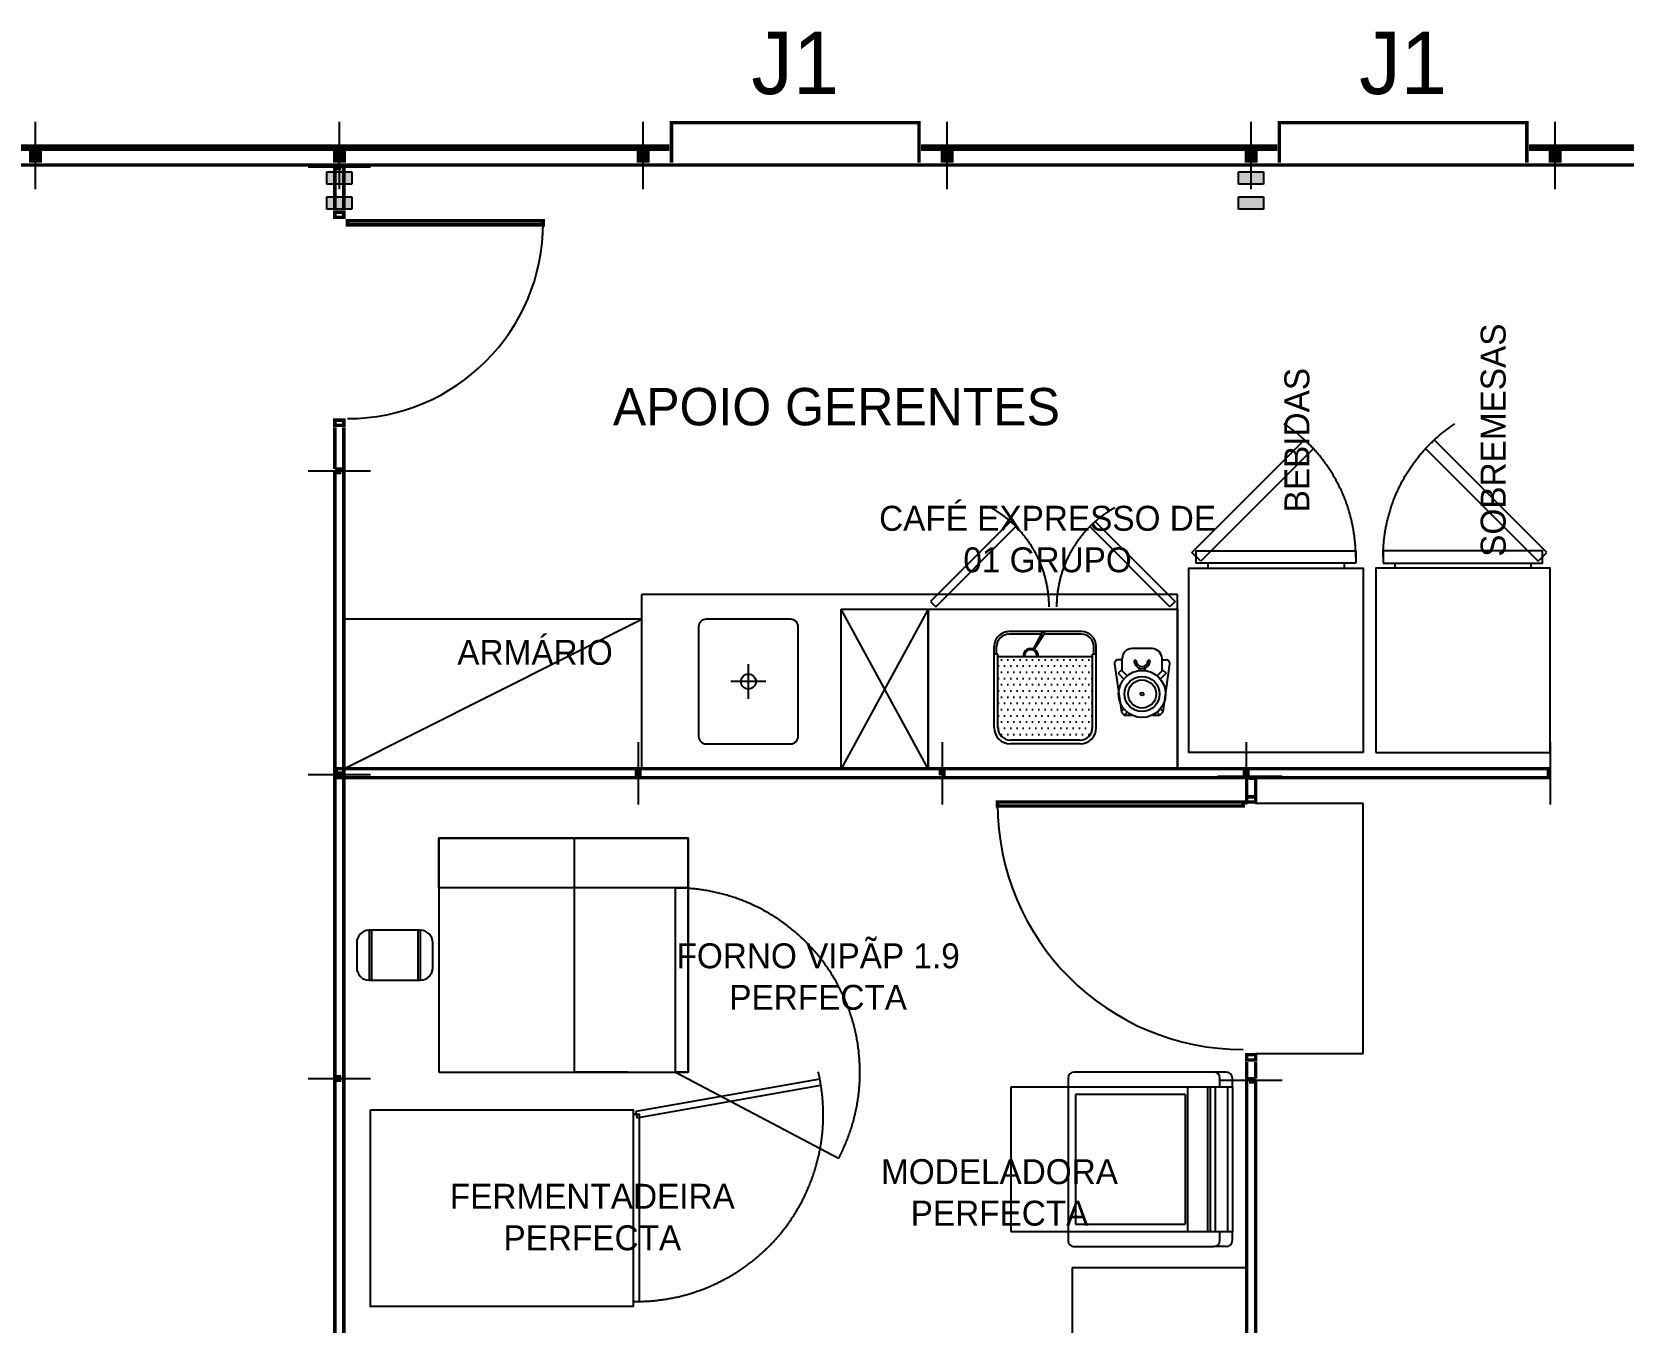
# Model space of a CAD drawing. Header units: millimetres. Extents: x -18806 to 201070, y -25046 to 92854.
# Drawn here: x -10651 to -4263, y 73601 to 78780 of the extents above; entities that cross this region are included whole.
import ezdxf
from ezdxf.enums import TextEntityAlignment as Align

# ---------------------------------------------------------------- set-up
doc = ezdxf.new("R2010")
doc.units = ezdxf.units.MM
doc.header["$LTSCALE"] = 50
doc.linetypes.add('HIDDEN2', pattern=[0.1875, 0.125, -0.0625])
for name, color, linetype in [('LAYA', 8, 'Continuous'), ('LAYC', 4, 'Continuous'), ('LAYF', 4, 'Continuous'), ('PILARES', 5, 'Continuous'), ('SOB', 8, 'HIDDEN2')]:
    doc.layers.add(name, color=color, linetype=linetype)
doc.styles.add('2', font='stylu.ttf', dxfattribs={"height": 0.35})
doc.styles.add('arial', font='ARIAL.TTF')
doc.styles.add('L1', font='txt', dxfattribs={"height": 0.18})
doc.dimstyles.new('RB', dxfattribs={"dimscale": 0, "dimtxt": 0.15, "dimasz": 0.15, "dimexe": 0.15, "dimexo": 0.2, "dimgap": 0.05, "dimtad": 1, "dimzin": 1, "dimtxsty": 'arial', "dimcen": 0.09, "dimclrd": 7, "dimclre": 7, "dimclrt": 7, "dimadec": 1, "dimazin": 0, "dimtfac": 1, "dimtofl": 0, "dimtmove": 2, "dimatfit": 2, "dimfxl": 0, "dimarcsym": 0})

# ---------------------------------------------------------------- blocks, each defined once
blk = doc.blocks.new('pilar')
for p, q in [((-0.05000000000000071, 0.1700000000000017), (0.04999999999999893, 0.1700000000000017)), ((-0.05000000000000071, 0.120000000000001), (-0.05000000000000071, 0.1700000000000017)), ((0.04999999999999893, 0.1700000000000017), (0.04999999999999893, 0.120000000000001)), ((0.04999999999999893, 0.120000000000001), (-0.05000000000000071, 0.120000000000001)), ((-0.05000000000000071, 0.07000000000000028), (0.04999999999999893, 0.07000000000000028)), ((-0.05000000000000071, 0.01999999999999957), (-0.05000000000000071, 0.07000000000000028)), ((0.04999999999999893, 0.07000000000000028), (0.04999999999999893, 0.01999999999999957)), ((0.04999999999999893, 0.01999999999999957), (-0.05000000000000071, 0.01999999999999957))]:
    blk.add_line(p, q)
for points in [[(0.04999999999999893, 0.120000000000001), (-0.05000000000000071, 0.120000000000001), (0.04999999999999893, 0.1700000000000017), (-0.05000000000000071, 0.1700000000000017)], [(0.04999999999999893, 0.01999999999999957), (-0.05000000000000071, 0.01999999999999957), (0.04999999999999893, 0.06999999999999851), (-0.05000000000000071, 0.06999999999999851)]]:
    blk.add_solid(points)
at = {"style": 'L1', "flags": 3}
blk.add_attdef('BLOCO', (0, -0.3049999999999997), '', height=0.18, dxfattribs=at)
blk = doc.blocks.new('f1')
at = {"color": 24}
for p, q in [((0, 0.08999999999999986), (0, -0.1799999999999997)), ((1.219999999999999, 0.08999999999999986), (1.219999999999999, -0.1799999999999997))]:
    blk.add_line(p, q, dxfattribs=at)
at = {"color": 24, "const_width": 0.014}
blk.add_lwpolyline([(-1.77635683940025e-15, -0.007000000000003226), (1.219999999999999, -0.007000000000003226)], dxfattribs=at)
at = {"color": 170, "const_width": 0.026}
blk.add_lwpolyline([(0.0129999999999999, -0.01600000000000001), (0.01299999999999457, -0.07699999999999818), (1.207000000000004, -0.07699999999999818), (1.207000000000001, -0.01600000000000001)], dxfattribs=at)
at = {"style": 'L1', "flags": 3}
blk.add_attdef('BLOCO', (0, 0.2239156614713327), '', height=0.18, dxfattribs=at)
blk = doc.blocks.new('j1a')
at = {"color": 24}
for p, q in [((-3.552713678800501e-15, 0.08999999999999986), (-3.552713678800501e-15, -0.1799999999999997)), ((1.219999999999999, 0.08999999999999986), (1.219999999999999, -0.1799999999999997))]:
    blk.add_line(p, q, dxfattribs=at)
at = {"color": 24, "const_width": 0.014}
blk.add_lwpolyline([(-3.552713678800501e-15, -0.007000000000003226), (1.219999999999999, -0.007000000000003226)], dxfattribs=at)
at = {"color": 170, "const_width": 0.026}
for points in [[(0.01299999999999812, -0.01600000000000001), (0.01299999999999457, -0.0769999999999964), (0.1050000000000004, -0.07699999999999818)], [(1.114999999999998, -0.07699999999999996), (1.207000000000001, -0.07699999999999996), (1.207000000000001, -0.01600000000000001)]]:
    blk.add_lwpolyline(points, dxfattribs=at)
at = {"color": 7, "const_width": 0.014}
blk.add_lwpolyline([(0.1130000000000031, -0.01600000000000001), (0.112999999999996, -0.1770000000000014), (1.106999999999999, -0.1770000000000014), (1.106999999999999, -0.01600000000000001)], dxfattribs=at)
at = {"color": 7, "style": '2'}
blk.add_text('J1', height=0.25, rotation=180, dxfattribs=at).set_placement((0.610000000000003, -0.4149869134555431), align=Align.MIDDLE)
at = {"style": 'L1', "flags": 3}
blk.add_attdef('BLOCO', (0, 0.1993523829693871), '', height=0.18, dxfattribs=at)
blk = doc.blocks.new('ip1e1')
at = {"color": 24}
for p, q in [((3.552713678800501e-15, -0.125), (3.552713678800501e-15, 0.125)), ((1.220000000000002, -0.125), (1.220000000000002, 0.125))]:
    blk.add_line(p, q, dxfattribs=at)
at = {"color": 220, "const_width": 0.014}
blk.add_lwpolyline([(0.2330000000000148, 0.818000000000005), (0.2330000000000219, 0.0320000000000018), (0.2170000000000059, 0.0320000000000018), (0.2170000000000059, 0.8180000000000085)], close=True, dxfattribs=at)
at = {"color": 3, "const_width": 0.014}
for points in [[(3.552713678800501e-15, 0.01800000000000028), (0.1740000000000101, 0.01799999999999891)], [(1.046000000000003, 0.01799999999999891), (1.220000000000002, 0.01800000000000075)]]:
    blk.add_lwpolyline(points, dxfattribs=at)
at = {"color": 24, "const_width": 0.014}
for points in [[(0.1740000000000101, -0.01800000000000068), (0.007000000000005002, -0.01800000000000068), (0.007000000000005002, 0.007955347049556583)], [(1.213000000000005, 0.01140551396563438), (1.213000000000005, -0.01800000000000068)], [(1.213000000000005, -0.01800000000000068), (1.046000000000003, -0.01800000000000068)]]:
    blk.add_lwpolyline(points, dxfattribs=at)
at = {"color": 7, "const_width": 0.014}
for points in [[(0.203000000000003, 0.01800000000000423), (0.2030000000000065, -0.01800000000000423), (0.1820000000000057, -0.01800000000000068), (0.1820000000000057, 0.01800000000000423)], [(1.017000000000003, 0.01800000000000423), (1.016999999999999, -0.01800000000000423), (1.038, -0.01800000000000068), (1.038, 0.01800000000000423)]]:
    blk.add_lwpolyline(points, close=True, dxfattribs=at)
at = {"color": 220}
blk.add_arc((0.2250000000000121, 0.0320000000000018), 0.7860000000000049, 0, 90, dxfattribs=at)
at = {"style": 'L1', "flags": 3}
blk.add_attdef('BLOCO', (0, 0.9150000000000009), '', height=0.18, dxfattribs=at)
blk = doc.blocks.new('f11')
at = {"color": 24}
for p, q in [((0, 0.08999999999999986), (0, -0.1799999999999997)), ((1.219999999999999, 0.08999999999999986), (1.219999999999999, -0.1799999999999997))]:
    blk.add_line(p, q, dxfattribs=at)
at = {"color": 3, "const_width": 0.014}
blk.add_lwpolyline([(-1.77635683940025e-15, -0.007000000000003226), (1.219999999999999, -0.007000000000003226)], dxfattribs=at)
at = {"color": 170, "const_width": 0.026}
blk.add_lwpolyline([(0.0129999999999999, -0.01600000000000001), (0.01299999999999457, -0.07699999999999818), (1.207000000000004, -0.07699999999999818), (1.207000000000001, -0.01600000000000001)], dxfattribs=at)
at = {"style": 'L1', "flags": 3}
blk.add_attdef('BLOCO', (0, 0.2239156614713327), '', height=0.18, dxfattribs=at)
blk = doc.blocks.new('j1a1')
at = {"color": 24}
for p, q in [((-3.552713678800501e-15, 0.08999999999999986), (-3.552713678800501e-15, -0.1799999999999997)), ((1.219999999999999, 0.08999999999999986), (1.219999999999999, -0.1799999999999997))]:
    blk.add_line(p, q, dxfattribs=at)
at = {"color": 3, "const_width": 0.014}
blk.add_lwpolyline([(-3.552713678800501e-15, -0.007000000000003226), (1.219999999999999, -0.007000000000003226)], dxfattribs=at)
at = {"color": 170, "const_width": 0.026}
for points in [[(0.01299999999999812, -0.01600000000000001), (0.01299999999999457, -0.0769999999999964), (0.1050000000000004, -0.07699999999999818)], [(1.114999999999998, -0.07699999999999996), (1.207000000000001, -0.07699999999999996), (1.207000000000001, -0.01600000000000001)]]:
    blk.add_lwpolyline(points, dxfattribs=at)
at = {"color": 7, "const_width": 0.014}
blk.add_lwpolyline([(0.1130000000000031, -0.01600000000000001), (0.112999999999996, -0.1770000000000014), (1.106999999999999, -0.1770000000000014), (1.106999999999999, -0.01600000000000001)], dxfattribs=at)
at = {"color": 7, "style": '2'}
blk.add_text('J1', height=0.25, rotation=180, dxfattribs=at).set_placement((0.610000000000003, -0.4149869134555431), align=Align.MIDDLE)
at = {"style": 'L1', "flags": 3}
blk.add_attdef('BLOCO', (0, 0.1993523829693871), '', height=0.18, dxfattribs=at)
blk = doc.blocks.new('if11')
at = {"color": 24}
for p, q in [((0, -0.125), (0, 0.125)), ((1.219999999999999, -0.125), (1.219999999999999, 0.125))]:
    blk.add_line(p, q, dxfattribs=at)
at = {"color": 3, "const_width": 0.014}
blk.add_lwpolyline([(1.219999999999999, 0.01800000000000068), (1.665334536937735e-16, 0.01800000000000068)], dxfattribs=at)
at = {"color": 24, "const_width": 0.014}
blk.add_lwpolyline([(0.006999999999999673, 0.008343958692507591), (0.006999999999999673, -0.01800000000000068), (1.212999999999997, -0.01800000000000068), (1.212999999999997, 0.01075570350700672)], dxfattribs=at)
at = {"style": 'L1', "flags": 3}
blk.add_attdef('BLOCO', (0, 0.3050000000000015), '', height=0.18, dxfattribs=at)
blk = doc.blocks.new('MODELADORA_RT')
at = {"layer": 'LAYA'}
for p, q in [((-0.289999999999992, 0.2599999999999909), (-0.7299999999999898, 0.2599999999999909)), ((-0.7299999999999898, 0.2599999999999909), (-0.7299999999999898, -0.2599999999999909)), ((-0.289999999999992, 0.2599999999999909), (-0.289999999999992, -0.2599999999999909)), ((-0.2800000000000011, 0.289999999999992), (-0.2800000000000011, -0.289999999999992)), ((-0.1999999999999886, 0.289999999999992), (-0.1999999999999886, -0.289999999999992)), ((-0.1899999999999977, 0.289999999999992), (-0.1899999999999977, -0.289999999999992)), ((-0.1699999999999875, 0.289999999999992), (-0.1699999999999875, -0.289999999999992)), ((-0.7299999999999898, -0.2599999999999909), (-0.289999999999992, -0.2599999999999909))]:
    blk.add_line(p, q, dxfattribs=at)
at = {"layer": 'LAYC'}
for p, q in [((-0.7599999999999909, 0.3249999999999886), (-0.7599999999999909, -0.3249999999999886)), ((-0.1749999999999829, 0.3499999999999943), (-0.7349999999999852, 0.3499999999999943)), ((-0.125, 0.3499999999999943), (-0.1749999999999829, 0.3499999999999943)), ((-0.1500000000000057, 0.289999999999992), (-0.1500000000000057, 0.3250000000000171)), ((-0.09999999999999432, 0.289999999999992), (-0.09999999999999432, 0.3250000000000171)), ((-0.09999999999999432, 0.289999999999992), (-0.9900000000000091, 0.2900000000000205)), ((-0.9900000000000091, 0.2900000000000205), (-0.9900000000000091, -0.289999999999992)), ((-0.1200000000000045, 0.289999999999992), (-0.1200000000000045, -0.289999999999992)), ((-0.09999999999999432, 0.289999999999992), (-0.09999999999999432, -0.289999999999992)), ((-0.9900000000000091, -0.289999999999992), (-0.09999999999999432, -0.289999999999992)), ((-0.1500000000000057, -0.3249999999999886), (-0.1500000000000057, -0.289999999999992)), ((-0.09999999999999432, -0.3249999999999886), (-0.09999999999999432, -0.289999999999992)), ((-0.7349999999999852, -0.3499999999999943), (-0.1749999999999829, -0.3499999999999943)), ((-0.125, -0.3499999999999943), (-0.1749999999999829, -0.3499999999999943))]:
    blk.add_line(p, q, dxfattribs=at)
for centre, start, end in [((-0.7349999999999852, 0.3249999999999886), 90, 180), ((-0.1749999999999829, 0.3250000000000171), 0, 90), ((-0.125, 0.3250000000000171), 0, 90), ((-0.7349999999999852, -0.3249999999999886), 180, 270.0000000000016), ((-0.1749999999999829, -0.3249999999999886), 270, 0), ((-0.125, -0.3249999999999886), 270, 0)]:
    blk.add_arc(centre, 0.025, start, end, dxfattribs=at)
blk = doc.blocks.new('VIPÃO 1.9')
at = {"layer": 'LAYA'}
for p, q in [((0.1499999999068677, 1.014948937110603), (0.1500000000232831, 0.8149489378556609)), ((0.159999999916181, 1.014948937110603), (0.1600000000325963, 0.8149489378556609)), ((0.344999999855645, 1.014948937110603), (0.344999999855645, 0.8149489378556609)), ((0.3549999998649582, 1.014948937110603), (0.3549999998649582, 0.8149489378556609))]:
    blk.add_line(p, q, dxfattribs=at)
blk.add_lwpolyline([(0.1500000000232831, 0.8149489378556609), (0.3549999998649582, 0.8149489378556609, 0.414213562373095), (0.4049999999115244, 0.8649489376693964), (0.4049999999115244, 0.9649489372968674, 0.414213562373095), (0.3549999998649582, 1.014948937110603), (0.1499999999068677, 1.014948937110603, 0.414213562373095), (0.09999999986030161, 0.9649489372968674), (0.09999999997671694, 0.8649489376693964, 0.414213562373095)], format="xyb", close=True, dxfattribs=at)
at = {"layer": 'LAYC'}
for points in [[(0.4299999999348074, 0.4449489377439022), (1.429999999934807, 0.4449489377439022), (1.429999999934807, 1.384948938153684), (0.4299999999348074, 1.384948938153684)], [(0.4299999999348074, 1.384948938153684), (1.429999999934807, 1.384948938153684), (1.429999999934807, 1.18494893796742), (0.4299999999348074, 1.18494893796742)], [(1.379999999888241, 1.18494893796742), (1.429999999934807, 1.18494893796742), (1.429999999934807, 0.4449489377439022), (1.379999999888241, 0.4449489377439022)]]:
    blk.add_lwpolyline(points, close=True, dxfattribs=at)
at = {"layer": 'SOB'}
blk.add_line((1.379999999888241, 0.4449489377439022), (2.034683305420913, 0.09999999962747097), dxfattribs=at)
blk.add_arc((1.379999999888241, 0.4449489377439022), 0.7400000003046208, 332.2155069809126, 90.0000000200103, dxfattribs=at)
blk = doc.blocks.new('FERMENTADEIRA')
at = {"layer": 'LAYC'}
for points in [[(2.273736754432321e-13, 0.7899999999999636), (1.055000000001201, 0.7899999999999636), (1.055000000000973, -2.273736754432321e-13), (0, 0)], [(1.055000000000973, 0.01999999999975444), (1.08000000000095, 0.01999999999975444), (1.080000000001178, 0.7699999999999818), (1.055000000001201, 0.7699999999999818)]]:
    blk.add_lwpolyline(points, close=True, dxfattribs=at)
at = {"layer": 'SOB'}
blk.add_lwpolyline([(1.808276416981016, 0.887926036337376), (1.803935212539386, 0.9125462301626612), (1.065329397780147, 0.7823100969126244), (1.069670602221777, 0.7576899030873392)], close=True, dxfattribs=at)
at = {"layer": 'SOB', "ltscale": 2}
blk.add_arc((1.067500000001019, 0.7699999999998681), 0.7500000000001137, 269.999999999987, 13.29669360876588, dxfattribs=at)
blk = doc.blocks.new('*D146')
at = {"layer": 'Defpoints', "color": 0}
for p in [(-5738.938426104949, 75683.2277987107), (-5307.703949259725, 75683.2277987107), (-5738.938426105029, 74679.2277987107)]:
    blk.add_point(p, dxfattribs=at)
at = {"layer": 'LAYC', "color": 7, "lineweight": -2}
for p, q in [((-5738.738426104949, 75683.2277987107), (-5307.553949259725, 75683.2277987107)), ((-5307.703949259725, 74679.37779871069), (-5307.703949259725, 75683.0777987107)), ((-5738.738426105029, 74679.2277987107), (-5307.553949259725, 74679.2277987107))]:
    blk.add_line(p, q, dxfattribs=at)
at = {"layer": 'LAYC', "color": 7}
for points in [[(-5307.728949259725, 75683.0777987107), (-5307.678949259725, 75683.0777987107), (-5307.703949259725, 75683.2277987107)], [(-5307.728949259725, 74679.37779871069), (-5307.678949259725, 74679.37779871069), (-5307.703949259725, 74679.2277987107)]]:
    blk.add_solid(points, dxfattribs=at)
at = {"layer": 'LAYC', "color": 7, "insert": (-5307.844092506667, 75181.2277987107), "char_height": 0.15, "attachment_point": 5, "rotation": 90, "style": 'arial'}
blk.add_mtext('1004,00', dxfattribs=at)
blk = doc.blocks.new('*D147')
at = {"layer": 'Defpoints', "color": 0}
for p in [(-8473.245776538228, 75543.47441311559), (-8259.642302120177, 75543.47441311559), (-8259.642302120177, 74603.47441270581)]:
    blk.add_point(p, dxfattribs=at)
at = {"layer": 'LAYC', "color": 7, "lineweight": -2}
for p, q in [((-8259.842302120178, 75543.47441311559), (-8473.395776538227, 75543.47441311559)), ((-8473.245776538228, 74603.6244127058), (-8473.245776538228, 75543.3244131156)), ((-8259.842302120178, 74603.47441270581), (-8473.395776538227, 74603.47441270581))]:
    blk.add_line(p, q, dxfattribs=at)
at = {"layer": 'LAYC', "color": 7}
for points in [[(-8473.270776538227, 75543.3244131156), (-8473.220776538228, 75543.3244131156), (-8473.245776538228, 75543.47441311559)], [(-8473.270776538227, 74603.6244127058), (-8473.220776538228, 74603.6244127058), (-8473.245776538228, 74603.47441270581)]]:
    blk.add_solid(points, dxfattribs=at)
at = {"layer": 'LAYC', "color": 7, "insert": (-8473.385919785169, 75073.4744129107), "char_height": 0.15, "attachment_point": 5, "rotation": 90, "style": 'arial'}
blk.add_mtext('940,00', dxfattribs=at)
blk = doc.blocks.new('50')
at = {"layer": 'LAYA'}
for p, q in [((-2.775557561562891e-17, -0.42), (-2.775557561562891e-17, -0.28)), ((-0.07000000000000005, -0.35), (0.06999999999999999, -0.35))]:
    blk.add_line(p, q, dxfattribs=at)
blk.add_circle((-2.775557561562891e-17, -0.35), 0.03, dxfattribs=at)
at = {"layer": 'LAYC'}
blk.add_lwpolyline([(-0.22, -0.55), (0.22, -0.55, 0.414213562373095), (0.25, -0.52), (0.25, -0.18, 0.414213562373095), (0.22, -0.15), (-0.22, -0.15, 0.414213562373095), (-0.25, -0.18), (-0.25, -0.52, 0.414213562373095)], format="xyb", close=True, dxfattribs=at)
blk = doc.blocks.new('Rh2mac')
at = {"layer": 'SOB'}
for p, q in [((-0.3499999999999943, -0.6400000000000148), (0, 0)), ((-0.3499999999999943, 0), (0, -0.6400000000000148))]:
    blk.add_line(p, q, dxfattribs=at)
for points in [[(-1.349999999999994, 0), (-0.3499999999999943, 0), (-0.3499999999999943, -0.6400000000000148), (-1.349999999999994, -0.6400000000000148)], [(-0.3499999999999943, 0), (0, 0), (0, -0.6400000000000148), (-0.3499999999999943, -0.6400000000000148)], [(-1.319999999999794, -0.6500000000000057), (-0.998266414559879, -0.9717335854398925), (-1.019479617995472, -0.9929467888754857), (-1.341213203435387, -0.6712132034355989)], [(-0.379999999999967, -0.6500000000000057), (-0.7017335854398823, -0.9717335854398925), (-0.6805203820042891, -0.9929467888754857), (-0.3587867965643738, -0.6712132034355989)]]:
    blk.add_lwpolyline(points, close=True, dxfattribs=at)
for centre, start, end in [((-1.319999999999766, -0.6500000000000057), 299.054280177513, 0), ((-0.3799999999999955, -0.6500000000000057), 180, 240.945719822487)]:
    blk.add_arc(centre, 0.4550000000000125, start, end, dxfattribs=at)
blk = doc.blocks.new('CAFÉ EXPREX_1')
at = {"layer": 'LAYF'}
h = blk.add_hatch(dxfattribs=at)
h.set_pattern_fill('DOTS', color=256, scale=0.4, style=0)
h.set_pattern_definition([(0, (-132.0785692590844, -151.434617115125), (0.0125, 0.025), [0, -0.025])])
h.paths.add_polyline_path([(0.1900397350865148, -0.1154774436211028), (-0.189960045825444, -0.1149275878358935), (-0.1902270047936554, -0.4499274814671423), (0.1897727761183887, -0.4504773372522379)])
at = {"layer": 'LAYA'}
for p, q in [((-0.2049999115960475, -0.4599157595263819), (-0.2049999115960475, -0.4902103464537504)), ((-0.1949999115960566, -0.4599157595263819), (-0.1949999115960566, -0.4902103442084922)), ((0.1949999115960566, -0.4604682881908957), (0.1949999115960566, -0.4902103464537504)), ((0.2049999115960475, -0.4604682881908957), (0.2049999115960475, -0.4902103464537504)), ((-0.1452989362634298, -0.5402103496289499), (0.004606743504780297, -0.5402103479893583)), ((-0.1449999115960452, -0.5502103464537527), (0.1449999115960452, -0.5502103464537527)), ((0.01498513310974658, -0.540210347875842), (0.1449999115960452, -0.5402103464537618))]:
    blk.add_line(p, q, dxfattribs=at)
for centre, radius, start, end in [((-0.1449999115960452, -0.4902103464537504), 0.06, 180, 270), ((-0.1449999061756273, -0.4902103442084922), 0.05000000542042931, 180.0000025728764, 269.9999937886586), ((0.1449999115960452, -0.4902103464537504), 0.06, 270, 0), ((0.1449999115960452, -0.4902103464537504), 0.05, 270, 0)]:
    blk.add_arc(centre, radius, start, end, dxfattribs=at)
at = {"layer": 'LAYF'}
for p, q in [((-0.1399999115960497, -0.0999999999999659), (0.1399999115960497, -0.09999999999999432)), ((-0.1399999115960497, -0.1149999999999523), (0.1399998981924, -0.1149999842966452)), ((-0.2049999115960475, -0.1649999999999636), (-0.2049999115960475, -0.4599157595263819)), ((-0.1899999163588291, -0.1649600873301438), (-0.1899999163588291, -0.4599157595263534)), ((0.1899999115960611, -0.164999999999992), (0.1899999163588291, -0.4604682881908388)), ((0.2049999115960475, -0.164999999999992), (0.2049999115960475, -0.4604682881908957)), ((-0.2049999115960475, -0.4599157595263819), (-0.1899999163588291, -0.4599157595263534)), ((0.1899999161977917, -0.4504773372486), (-0.1899999163588291, -0.4499278098654713)), ((0.04449336936932013, -0.4780587446305731), (0.003172649733130584, -0.5424449623580188)), ((0.04679288040773599, -0.4793944388662226), (0.0108512956063862, -0.5481141797036742)), ((0.1899999163588291, -0.4604682881908388), (0.2049999115960475, -0.4604682881908957)), ((0.2047648024441742, -0.4604892711601281), (0.2047227692138165, -0.4905254151954068))]:
    blk.add_line(p, q, dxfattribs=at)
for centre, radius, start, end in [((-0.1399999115960497, -0.1649999999999636), 0.065, 90, 180), ((-0.1399999115960497, -0.1649999999999636), 0.05, 90, 180), ((0.1399999115960497, -0.164999999999992), 0.065, 0, 90), ((0.1399998981924, -0.1649999977002778), 0.05000001340366117, 359.9999973647217, 89.99998464055368), ((0.05833631483031354, -0.4528108370174948), 0.02999999999999919, 175.2951283131324, 4.61355452986036), ((0.05833631483031354, -0.4528108370174948), 0.02499999999999933, 174.3605636372505, 5.548119205743982), ((0.007011972669772604, -0.5452795710308465), 0.004772358634878095, 143.5611950342263, 341.2181513013003)]:
    blk.add_arc(centre, radius, start, end, dxfattribs=at)
blk = doc.blocks.new('MOINHO')
at = {"layer": 'LAYA'}
for p, q in [((-0.07284335933704256, -0.2399566406628821), (-0.08442167966850889, -0.2283783203314442)), ((-0.06004335933707239, -0.2271566406628835), (-0.07166972803568683, -0.2155302719642407)), ((0.06004335933712923, -0.2271566406628835), (0.0716695605900668, -0.215530439409946)), ((0.07284335933715624, -0.2399566406628821), (0.08317485648638012, -0.2296251435137151)), ((-0.09599999999997522, -0.383199999999988), (-0.07284335933707098, -0.3600433593370838)), ((-0.09599999999997522, -0.383199999999988), (-0.0831999999999482, -0.3959999999999866)), ((-0.0831999999999482, -0.3959999999999866), (-0.06004335933707239, -0.3728433593371108)), ((0.08320000000003347, -0.3959999999999866), (0.06004335933715765, -0.3728433593370823)), ((0.09600000000003206, -0.383199999999988), (0.07284335933715624, -0.3600433593370838)), ((0.08320000000003347, -0.3959999999999866), (0.09600000000003206, -0.383199999999988)), ((-0.03202111476662139, -0.4339802098822076), (-0.02402111476664004, -0.4339802098822076)), ((0.0240211147667253, -0.4339802098822076), (0.03202111476670666, -0.4339802098822076))]:
    blk.add_line(p, q, dxfattribs=at)
at = {"layer": 'LAYA', "ltscale": 0.003}
for p, q in [((-0.01123686337939489, -0.4039954688912815), (-0.01130468718412203, -0.3937206703330105)), ((0.01123686337948016, -0.4039954688912815), (0.0113046871842073, -0.3937206703330105))]:
    blk.add_line(p, q, dxfattribs=at)
at = {"layer": 'LAYA'}
for radius in [0.07040000000000002, 0.05632000000000001, 0.00646989676488471]:
    blk.add_circle((2.842170943040401e-14, -0.2999999999999829), radius, dxfattribs=at)
at = {"layer": 'LAYA', "ltscale": 0.003}
for radius in [0.03202111476666696, 0.02402111476666696]:
    blk.add_arc((2.842170943040401e-14, -0.4339802098822076), radius, 0, 180, dxfattribs=at)
at = {"layer": 'LAYC'}
for p, q in [((-0.08442167966850889, -0.2283783203314442), (-0.111366834784377, -0.4213901049411106)), ((-0.07136683478435657, -0.2152250961562743), (-0.08442167966850889, -0.2283783203314442)), ((-0.04152801076722312, -0.2152250961562743), (-0.07136683478435657, -0.2152250961562743)), ((0.07136683478444183, -0.2152250961562743), (0.04152801076727997, -0.2152250961562743)), ((0.08274507387284302, -0.2267017145357215), (0.07136683478444183, -0.2152250961562743)), ((0.1113668347844907, -0.4213901049410538), (0.08274507387284302, -0.2267017145357215)), ((-0.0399999999999352, -0.4819802098822095), (0.03999999999999204, -0.4819802098822095))]:
    blk.add_line(p, q, dxfattribs=at)
at = {"layer": 'LAYC', "ltscale": 0.003}
for p, q in [((-0.07999999999992724, -0.4373901049411018), (-0.09536683478435748, -0.4373901049411018)), ((-0.07999999999992724, -0.3928000000000225), (-0.07999999999992724, -0.4419802098822174)), ((0.0800000000000125, -0.3927999999999656), (0.0800000000000125, -0.441980209882189)), ((0.0800000000000125, -0.4373901049410733), (0.09536683478447117, -0.4373901049410733))]:
    blk.add_line(p, q, dxfattribs=at)
at = {"layer": 'LAYC'}
blk.add_circle((2.842170943040401e-14, -0.2999999999999829), 0.09440000000000003, dxfattribs=at)
at = {"layer": 'LAYC', "ltscale": 0.003}
blk.add_arc((-0.09536683478435748, -0.4213901049411106), 0.016, 179.9999999999968, 270, dxfattribs=at)
at = {"layer": 'LAYC'}
for centre, radius, start, end in [((-0.0399999999999352, -0.4419802098822174), 0.04000000000000001, 180, 270), ((0.03999999999999204, -0.441980209882189), 0.04000000000000001, 270, 0), ((0.09536683478447117, -0.4213901049410538), 0.016, 270, 0)]:
    blk.add_arc(centre, radius, start, end, dxfattribs=at)
blk = doc.blocks.new('RV-2')
at = {"layer": 'LAYA', "linetype": 'HIDDEN2'}
blk.add_lwpolyline([(-0.1502260094890541, -1.269870670429726), (0.3023223304703363, -0.8173223304703363), (0.3376776695296636, -0.8526776695296636), (-0.1148706704297268, -1.305226009489054)], close=True, dxfattribs=at)
blk.add_arc((0.32, -0.835), 0.6399999999999999, 180, 236.6496531934298, dxfattribs=at)
at = {"layer": 'LAYC'}
for p, q in [((-0.2731573477556543, -0.8099999999999999), (-0.2731573477556545, -0.7899999999999999)), ((0.2731573477556543, -0.8099999999999999), (0.2731573477556545, -0.7899999999999999))]:
    blk.add_line(p, q, dxfattribs=at)
for points in [[(-0.35, -0.04999999999999993), (0.35, -0.04999999999999993), (0.35, -0.7899999999999999), (-0.35, -0.7899999999999999)], [(-0.32, -0.8099999999999999), (0.32, -0.8099999999999999), (0.32, -0.86), (-0.32, -0.86)]]:
    blk.add_lwpolyline(points, close=True, dxfattribs=at)

msp = doc.modelspace()

# ---------------------------------------------------------------- linework, layer by layer
at = {"color": 24}
for p, q in [((-5631.938426105033, 75791.2277987107), (-5891.938426105035, 75791.2277987107)), ((-5631.938426105033, 74571.2277987107), (-5881.938426105035, 74571.2277987107))]:
    msp.add_line(p, q, dxfattribs=at)
at = {"color": 3, "const_width": 14}
for points in [[(-5774.938426105033, 75791.2277987107), (-5774.938426105033, 75717.2277987107)], [(-5774.938426105033, 74645.2277987107), (-5774.938426105033, 74571.2277987107)]]:
    msp.add_lwpolyline(points, dxfattribs=at)
at = {"color": 24, "const_width": 14}
for points in [[(-5738.938426105033, 75717.2277987107), (-5738.938426105033, 75784.2277987107), (-5764.893773154588, 75784.2277987107)], [(-5738.938426105033, 74578.2277987107), (-5738.938426105033, 74645.2277987107)], [(-5768.343940070667, 74578.2277987107), (-5738.938426105033, 74578.2277987107)]]:
    msp.add_lwpolyline(points, dxfattribs=at)
at = {"color": 7, "const_width": 14}
for points in [[(-5774.938426105036, 75688.2277987107), (-5738.938426105029, 75688.2277987107), (-5738.938426105033, 75709.2277987107), (-5774.938426105036, 75709.2277987107)], [(-5774.938426105036, 74674.2277987107), (-5738.938426105029, 74674.2277987107), (-5738.938426105033, 74653.2277987107), (-5774.938426105036, 74653.2277987107)]]:
    msp.add_lwpolyline(points, close=True, dxfattribs=at)
at = {"color": 220, "const_width": 14}
msp.add_lwpolyline([(-6774.938426105038, 75672.7737676363), (-5788.938426105036, 75672.7737676363), (-5788.938426105036, 75688.77376763632), (-6774.938426105042, 75688.77376763632)], close=True, dxfattribs=at)
at = {"color": 220}
msp.add_arc((-5788.938426105036, 75680.77376763632), 986.0000000000042, 180, 270, dxfattribs=at)
at = {"layer": 'LAYC'}
for p, q in [((-8202.867311307702, 75822.03316246421), (-8202.867311307702, 76522.03316246421)), ((-6052.867311307704, 76522.03316246421), (-8202.867311307702, 76522.03316246421)), ((-6052.867311307707, 75822.03316246421), (-6052.867311307707, 76522.03316246421)), ((-8202.867311307702, 76422.03316246421), (-9398.938426105025, 76422.03316246421)), ((-9398.938426105025, 75822.03316246421), (-8202.867311307702, 76422.03316246421)), ((-6474.938426108436, 73819.88241302304), (-6474.93842610749, 72519.88241302304)), ((-6474.938426108436, 73819.88241302304), (-5774.938426105149, 73819.88241302282))]:
    msp.add_line(p, q, dxfattribs=at)

# ---------------------------------------------------------------- block references
at = {"color": 7, "yscale": 1000, "zscale": 1000}
for name, p, xscale, rotation in [('j1a', (-10636.93842610502, 78238.2277987107), 1000, 180), ('j1a1', (-6976.938426105029, 78238.2277987107), 1000, 180), ('j1a1', (-4536.938426105033, 78238.2277987107), 1000, 180), ('f1', (-9416.93842610502, 78238.2277987107), 1000, 180), ('f11', (-8196.938426105027, 78238.2277987107), 1000, 180), ('f11', (-5756.938426105029, 78238.2277987107), 1000, 180), ('f11', (-3316.938426105033, 78238.2277987107), 1000, 180), ('ip1e1', (-9416.938426105027, 78238.2277987107), 1000, 270), ('if11', (-9416.938426105027, 77018.2277987107), 1000, 270), ('if11', (-9436.938426105029, 75804.03316246421), -1000, 180), ('if11', (-6996.938426105033, 75804.03316246421), 1000, 180), ('if11', (-5776.938426105033, 75804.03316246421), 1000, 180), ('if11', (-6996.938426105033, 75804.03316246421), -1000, 180), ('if11', (-5776.938426105033, 75804.03316246421), -1000, 180), ('if11', (-9416.938426105027, 74578.22779871071), -1000, 270), ('if11', (-9416.938426105027, 74578.22779871071), 1000, 270), ('if11', (-5756.938426105033, 74571.2277987107), -1000, 90)]:
    msp.add_blockref(name, p, dxfattribs=dict(at, xscale=xscale, rotation=rotation))
at = {"layer": 'LAYC', "yscale": 1000, "zscale": 1000}
for name, p, xscale, rotation in [('RV-2', (-5656.93842610504, 75837.2823884025), 1000, 180), ('RV-2', (-4906.938426105036, 75837.2823884025), -1000, 180), ('Rh2mac', (-7402.867311307698, 75822.03316246421), 1000, 180), ('50', (-8125.105338245696, 76172.03316246421), 1000, 90), ('CAFÉ EXPREX_1', (-6583.458727704841, 75822.03316246421), 1000, 180), ('MOINHO', (-6194.595386590734, 75822.03316246421), 1000, 180)]:
    msp.add_blockref(name, p, dxfattribs=dict(at, xscale=xscale, rotation=rotation))
at = {"layer": 'LAYC', "xscale": 1000, "yscale": 1000, "zscale": 1000}
for name, p in [('VIPÃO 1.9', (-9447.319937653141, 74158.5254749619)), ('FERMENTADEIRA', (-9291.938426105027, 73663.47441270585)), ('MODELADORA_RT', (-5731.889457030782, 74254.05500375284))]:
    msp.add_blockref(name, p, dxfattribs=at)
at = {"layer": 'PILARES', "color": 7, "xscale": 1000, "yscale": 1000, "zscale": 1000, "rotation": 180}
for p in [(-9416.938426105042, 78238.2277987107), (-5756.938426105036, 78238.2277987107)]:
    msp.add_blockref('pilar', p, dxfattribs=at)

# ---------------------------------------------------------------- texts
at = {"color": 7, "style": '2'}
for s, p in [('SOBREMESAS', (-4735.301606878267, 77140.89376796526)), ('BEBIDAS', (-5523.243603562292, 77140.89376796526))]:
    msp.add_text(s, height=100, rotation=90, dxfattribs=at).set_placement(p, align=Align.CENTER)
msp.add_text('APOIO GERENTES', height=150, dxfattribs=at).set_placement((-7421.579382880971, 77200.44207710002), align=Align.CENTER)
at = {"color": 7, "char_height": 100, "width": 1521.449487554905, "attachment_point": 2, "style": '2'}
for s, insert in [('CAFÉ EXPRESSO DE 01 GRUPO', (-6574.028247574497, 76877.34730196171)), ('ARMÁRIO', (-8631.47678259062, 76339.18619782363)), ('FORNO VIPÃP 1.9\\PPERFECTA', (-7494.935186750503, 75121.14520072137)), ('MODELADORA\\PPERFECTA', (-6766.892380179037, 74254.780454325)), ('FERMENTADEIRA\\PPERFECTA', (-8401.488205923364, 74155.80505595097))]:
    msp.add_mtext(s, dxfattribs=dict(at, insert=insert))

# ---------------------------------------------------------------- dimensions: what is measured, and where the dimension line sits
at = {"layer": 'LAYC'}
for base, p1, p2, picture, middle in [((-5307.703949259725, 75683.2277987107), (-5738.938426105029, 74679.2277987107), (-5738.938426104949, 75683.2277987107), '*D146', (-5307.844092506667, 75181.2277987107)), ((-8473.245776538228, 75543.47441311559), (-8259.642302120177, 74603.47441270581), (-8259.642302120177, 75543.47441311559), '*D147', (-8473.385919785169, 75073.4744129107))]:
    dim = msp.add_linear_dim(base=base, p1=p1, p2=p2, angle=90, dimstyle='RB', override={"dimscale": 1}, dxfattribs=at)
    dim.commit()
    dim.dimension.update_dxf_attribs({"geometry": picture, "text_midpoint": middle})

doc.saveas('drawing.dxf')
